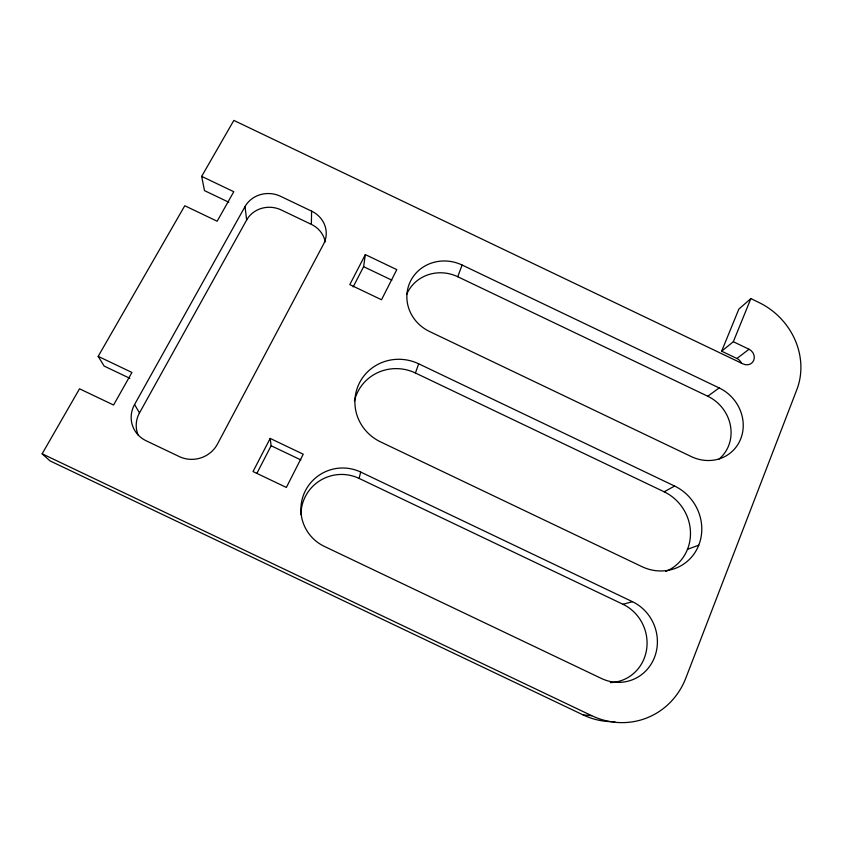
<?xml version="1.0" encoding="UTF-8"?>
<svg xmlns="http://www.w3.org/2000/svg" width="843" height="843" viewBox="0 0 843 843"><rect width="100%" height="100%" fill="white"/><g stroke="black" fill="none" stroke-linecap="round" stroke-linejoin="round"><path stroke-width="1.26" d="M325.24 241.92A25.701 23.92 6.4 0 0 311.362 224.375L311.594 211.14L280.561 196.303A26.512 24.468 4.6 0 0 245.028 206.577L134.564 404.535A28.409 26.818 -16.4 0 0 146.166 440.784L179.338 456.6A28.283 26.923 -16.2 0 0 217.462 444.082L323.564 244.112A26.439 24.531 6.7 0 0 311.594 211.14M353.154 286.926L363.607 266.673L365.335 254.597L396.79 269.634L381.521 299.76L349.803 284.607L365.335 254.597M300.951 514.62A40.443 40.042 -14.6 0 1 359.055 478.392L360.72 472.069L632.482 601.702A42.624 40.148 68.7 0 1 654.294 657.898A42.624 40.148 68.7 0 1 601.354 678.436L324.334 546.39A41.655 41.212 -11.5 0 1 305.071 491.364A41.655 41.212 -11.5 0 1 360.72 472.069M354.439 401.131A43.562 42.266 17.5 0 1 415.42 372.996L418.676 363.797L674.621 486.053A45.533 42.645 56 0 1 698.594 545.6A45.533 42.645 56 0 1 641.85 566.601L380.551 441.88A44.848 43.425 17.9 0 1 359.16 383.523A44.848 43.425 17.9 0 1 418.676 363.797M406.6 294.534A38.167 36.07 21.1 0 1 457.728 276.715L462.101 265.029L719.184 387.938A39.663 36.523 47.5 0 1 740.597 439.15A39.663 36.523 47.5 0 1 691.334 456.6L429.551 331.51A39.263 36.997 21.2 0 1 410.415 281.341A39.263 36.997 21.2 0 1 462.101 265.029M733.326 341.731L750.881 298.58L758.763 302.426A68.852 62.593 44.1 0 1 796.835 389.645L685.854 678.014A75.585 71.118 69.3 0 1 591.702 715.675L583.114 714.917L49.937 460.847L42.15 453.797L79.527 388.792L113.573 405.03L131.929 372.458L98.178 356.357L184.775 205.745L217.157 221.224L233.785 191.719L201.667 176.366L233.838 120.412L743.105 363.955A8.63 7.829 44.1 0 0 753.768 360.277A8.63 7.829 44.1 0 0 749.016 349.244L733.326 341.731L721.64 351.194L736.908 358.496A8.398 7.64 44.4 0 1 741.355 363.122M721.64 351.194L738.858 309.096L750.881 298.58M270.181 438.423L253.026 471.553L286.367 487.454L303.227 454.198L270.181 438.423L271.14 445.747L256.873 473.366M138.168 435.083A27.577 26.07 -17 0 1 139.495 412.901L246.641 220.012L245.028 206.577M736.908 358.496L749.016 349.244M457.728 276.715L707.751 396.231L719.184 387.938M415.42 372.996L664.147 491.796L674.621 486.053M687.498 549.309L698.763 545.189M359.055 478.392L622.935 604.262L632.482 601.702M129.885 378.349L104.142 366.062L98.178 356.357M271.14 445.747L300.846 459.92M42.15 453.797L591.702 715.675M311.362 224.375L281.183 209.949A25.775 23.857 4.3 0 0 246.641 220.012M228.769 202.225L204.48 190.613L201.667 176.366M363.607 266.673L391.837 280.161M134.564 404.535L139.495 412.901M614.81 721.629A73.341 69.137 69.9 0 1 583.114 714.917M664.147 491.796A44.226 41.528 56.5 0 1 690.48 532.555A44.226 41.528 56.5 0 1 665.822 571.406M707.751 396.231A38.557 35.617 47.8 0 1 719.111 459.024M622.935 604.262A41.37 39.041 69.3 0 1 646.539 649.827A41.37 39.041 69.3 0 1 610.332 682.588"/></g></svg>
